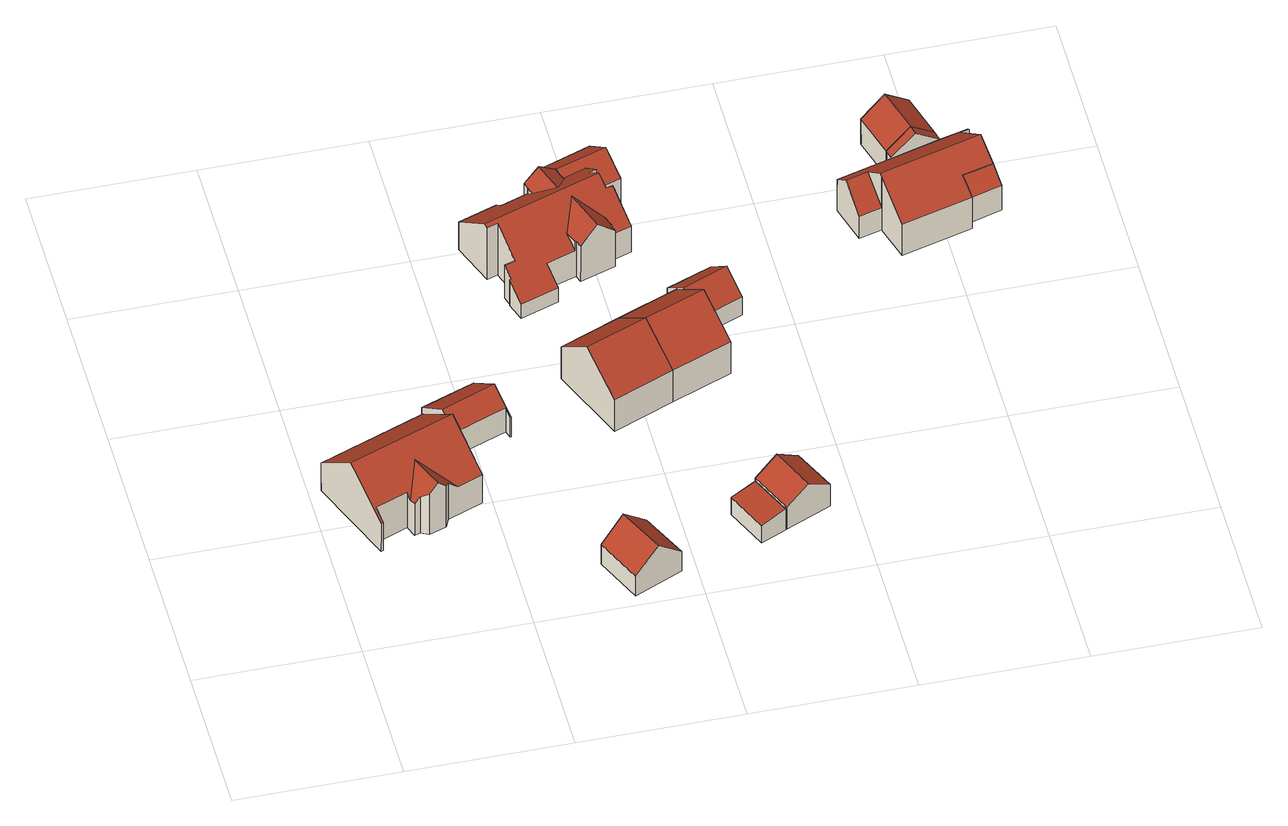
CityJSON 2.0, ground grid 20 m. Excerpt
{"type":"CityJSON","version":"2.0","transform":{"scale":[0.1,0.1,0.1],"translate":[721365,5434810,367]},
"CityObjects":{
"building1":{"type":"Building","attributes":{"Gemeindeschluessel":"09375181","HoeheDach":"378.600","HoeheGrund":"369.430","Methode":"2000","NiedrigsteTraufeDesGebaeudes":"373.780","Geometrietyp2DReferenz":"3000","measuredHeight":9.17,"function":"31001_1000","roofType":"3100"},"address":[{"Country":"Germany","Locality":"Pettendorf","ThoroughfareName":"Herwigstraße 2"}],"geometry":[{"type":"Solid","lod":"2","boundaries":[[[[0,1,2,3,4]],[[5,6,7,8,9]],[[10,11,12,13,14]],[[15,16,17,18]],[[19,5,9,20,21]],[[17,22,23,20,9,8,13,12,24,18]],[[16,25,26,22,17]],[[19,1,0,27,25,16,15,28,11,10,29,30,6,5]],[[3,23,22,26,31,4]],[[28,24,12,11]],[[27,31,26,25]],[[8,7,32,33,14,13]],[[0,4,31,27]],[[30,32,7,6]],[[19,21,2,1]],[[3,2,21,20,23]],[[29,10,14,33]],[[15,18,24,28]],[[29,33,32,30]]]],"semantics":{"surfaces":[{"type":"WallSurface","Flaeche":"15.451","Z_MAX":"7.460","Z_MAX_ASL":"376.890","Z_MIN":"0.000","Z_MIN_ASL":"369.430"},{"type":"WallSurface","Flaeche":"55.974","Z_MAX":"9.170","Z_MAX_ASL":"378.600","Z_MIN":"0.000","Z_MIN_ASL":"369.430"},{"type":"WallSurface","Flaeche":"81.172","Z_MAX":"9.170","Z_MAX_ASL":"378.600","Z_MIN":"0.000","Z_MIN_ASL":"369.430"},{"type":"WallSurface","Flaeche":"23.743","Z_MAX":"5.555","Z_MAX_ASL":"374.985","Z_MIN":"0.000","Z_MIN_ASL":"369.430"},{"type":"WallSurface","Flaeche":"21.876","Z_MAX":"5.701","Z_MAX_ASL":"375.131","Z_MIN":"0.000","Z_MIN_ASL":"369.430"},{"type":"RoofSurface","Dachneigung":"51.316","Dachorientierung":"159.134","Flaeche":"83.306","Z_MAX":"9.170","Z_MAX_ASL":"378.600","Z_MIN":"4.350","Z_MIN_ASL":"373.780"},{"type":"WallSurface","Flaeche":"7.676","Z_MAX":"5.555","Z_MAX_ASL":"374.985","Z_MIN":"0.000","Z_MIN_ASL":"369.430"},{"type":"GroundSurface","Flaeche":"163.588","Z_MAX":"0.000","Z_MAX_ASL":"369.430","Z_MIN":"0.000","Z_MIN_ASL":"369.430"},{"type":"RoofSurface","Dachneigung":"47.045","Dachorientierung":"249.064","Flaeche":"10.173","Z_MAX":"7.460","Z_MAX_ASL":"376.890","Z_MIN":"4.982","Z_MIN_ASL":"374.412"},{"type":"WallSurface","Flaeche":"1.553","Z_MAX":"4.353","Z_MAX_ASL":"373.783","Z_MIN":"0.000","Z_MIN_ASL":"369.430"},{"type":"WallSurface","Flaeche":"3.815","Z_MAX":"5.651","Z_MAX_ASL":"375.081","Z_MIN":"0.000","Z_MIN_ASL":"369.430"},{"type":"RoofSurface","Dachneigung":"51.323","Dachorientierung":"339.140","Flaeche":"106.896","Z_MAX":"9.170","Z_MAX_ASL":"378.600","Z_MIN":"4.390","Z_MIN_ASL":"373.820"},{"type":"WallSurface","Flaeche":"6.814","Z_MAX":"6.391","Z_MAX_ASL":"375.821","Z_MIN":"0.000","Z_MIN_ASL":"369.430"},{"type":"WallSurface","Flaeche":"25.172","Z_MAX":"7.719","Z_MAX_ASL":"377.149","Z_MIN":"0.000","Z_MIN_ASL":"369.430"},{"type":"WallSurface","Flaeche":"6.931","Z_MAX":"6.455","Z_MAX_ASL":"375.885","Z_MIN":"0.000","Z_MIN_ASL":"369.430"},{"type":"RoofSurface","Dachneigung":"47.053","Dachorientierung":"69.105","Flaeche":"10.472","Z_MAX":"7.460","Z_MAX_ASL":"376.890","Z_MIN":"4.354","Z_MIN_ASL":"373.784"},{"type":"WallSurface","Flaeche":"60.248","Z_MAX":"4.395","Z_MAX_ASL":"373.825","Z_MIN":"0.000","Z_MIN_ASL":"369.430"},{"type":"WallSurface","Flaeche":"7.421","Z_MAX":"5.550","Z_MAX_ASL":"374.980","Z_MIN":"0.000","Z_MIN_ASL":"369.430"},{"type":"WallSurface","Flaeche":"1.165","Z_MAX":"4.395","Z_MAX_ASL":"373.825","Z_MIN":"0.000","Z_MIN_ASL":"369.430"}],"values":[[0,1,2,3,4,5,6,7,8,9,10,11,12,13,14,15,16,17,18]]}}]},
"building2":{"type":"Building","attributes":{"Gemeindeschluessel":"09375181","HoeheDach":"375.250","HoeheGrund":"369.630","Methode":"2000","NiedrigsteTraufeDesGebaeudes":"372.088","Geometrietyp2DReferenz":"3000","measuredHeight":5.62,"function":"31001_2000","roofType":"3100"},"geometry":[{"type":"Solid","lod":"2","boundaries":[[[[34,35,36,37,38]],[[35,39,40,41,42,36]],[[38,37,43,44]],[[45,41,40,46]],[[44,45,46,47,34,38]],[[36,42,43,37]],[[47,39,35,34]],[[44,43,42,41,45]],[[46,40,39,47]]]],"semantics":{"surfaces":[{"type":"WallSurface","Flaeche":"27.759","Z_MAX":"5.620","Z_MAX_ASL":"375.250","Z_MIN":"0.000","Z_MIN_ASL":"369.630"},{"type":"RoofSurface","Dachneigung":"52.502","Dachorientierung":"159.090","Flaeche":"21.285","Z_MAX":"5.620","Z_MAX_ASL":"375.250","Z_MIN":"3.037","Z_MIN_ASL":"372.667"},{"type":"WallSurface","Flaeche":"17.379","Z_MAX":"2.458","Z_MAX_ASL":"372.088","Z_MIN":"0.000","Z_MIN_ASL":"369.630"},{"type":"WallSurface","Flaeche":"0.355","Z_MAX":"3.039","Z_MAX_ASL":"372.669","Z_MIN":"0.000","Z_MIN_ASL":"369.630"},{"type":"GroundSurface","Flaeche":"46.060","Z_MAX":"0.000","Z_MAX_ASL":"369.630","Z_MIN":"0.000","Z_MIN_ASL":"369.630"},{"type":"RoofSurface","Dachneigung":"52.488","Dachorientierung":"339.092","Flaeche":"36.777","Z_MAX":"5.620","Z_MAX_ASL":"375.250","Z_MIN":"2.458","Z_MIN_ASL":"372.088"},{"type":"WallSurface","Flaeche":"26.627","Z_MAX":"3.810","Z_MAX_ASL":"373.440","Z_MIN":"0.000","Z_MIN_ASL":"369.630"},{"type":"WallSurface","Flaeche":"31.201","Z_MAX":"5.620","Z_MAX_ASL":"375.250","Z_MIN":"0.000","Z_MIN_ASL":"369.630"},{"type":"WallSurface","Flaeche":"3.432","Z_MAX":"3.806","Z_MAX_ASL":"373.436","Z_MIN":"0.000","Z_MIN_ASL":"369.630"}],"values":[[0,1,2,3,4,5,6,7,8]]}}]},
"building3":{"type":"Building","attributes":{"Gemeindeschluessel":"09375181","HoeheDach":"374.106","HoeheGrund":"368.010","Methode":"1000","NiedrigsteTraufeDesGebaeudes":"371.101","Geometrietyp2DReferenz":"3000","measuredHeight":6.1,"function":"31001_2000","roofType":"3100"},"geometry":[{"type":"Solid","lod":"2","boundaries":[[[[48,49,50,51]],[[52,53,54,55]],[[56,52,55,57]],[[50,53,52,56,51]],[[49,54,53,50]],[[51,56,57,48]],[[48,57,55,54,49]]]],"semantics":{"surfaces":[{"type":"GroundSurface","Flaeche":"42.153","Z_MAX":"0.000","Z_MAX_ASL":"368.010","Z_MIN":"0.000","Z_MIN_ASL":"368.010"},{"type":"RoofSurface","Dachneigung":"47.395","Dachorientierung":"65.570","Flaeche":"28.625","Z_MAX":"6.096","Z_MAX_ASL":"374.106","Z_MIN":"3.109","Z_MIN_ASL":"371.119"},{"type":"RoofSurface","Dachneigung":"47.385","Dachorientierung":"245.575","Flaeche":"28.649","Z_MAX":"6.096","Z_MAX_ASL":"374.106","Z_MIN":"3.091","Z_MIN_ASL":"371.101"},{"type":"WallSurface","Flaeche":"29.954","Z_MAX":"6.096","Z_MAX_ASL":"374.106","Z_MIN":"0.000","Z_MIN_ASL":"368.010"},{"type":"WallSurface","Flaeche":"20.177","Z_MAX":"3.109","Z_MAX_ASL":"371.119","Z_MIN":"0.000","Z_MIN_ASL":"368.010"},{"type":"WallSurface","Flaeche":"20.109","Z_MAX":"3.116","Z_MAX_ASL":"371.126","Z_MIN":"0.000","Z_MIN_ASL":"368.010"},{"type":"WallSurface","Flaeche":"29.865","Z_MAX":"6.096","Z_MAX_ASL":"374.106","Z_MIN":"0.000","Z_MIN_ASL":"368.010"}],"values":[[0,1,2,3,4,5,6]]}}]},
"building4":{"type":"Building","attributes":{"Gemeindeschluessel":"09375181","HoeheDach":"377.970","HoeheGrund":"368.750","Methode":"2000","NiedrigsteTraufeDesGebaeudes":"373.790","Geometrietyp2DReferenz":"3000","measuredHeight":9.22,"function":"31001_1000","roofType":"3100"},"address":[{"Country":"Germany","Locality":"Pettendorf","ThoroughfareName":"Heidegasse 9a"}],"geometry":[{"type":"Solid","lod":"2","boundaries":[[[[58,59,60,61]],[[62,63,64,65]],[[61,60,64,63,66]],[[66,63,62,67]],[[65,64,60,59]],[[61,66,67,58]],[[67,62,65,59,58]]]],"semantics":{"surfaces":[{"type":"WallSurface","Flaeche":"40.539","Z_MAX":"5.040","Z_MAX_ASL":"373.790","Z_MIN":"0.000","Z_MIN_ASL":"368.750"},{"type":"RoofSurface","Dachneigung":"51.611","Dachorientierung":"160.241","Flaeche":"54.308","Z_MAX":"9.220","Z_MAX_ASL":"377.970","Z_MIN":"5.040","Z_MIN_ASL":"373.790"},{"type":"WallSurface","Flaeche":"75.241","Z_MAX":"9.220","Z_MAX_ASL":"377.970","Z_MIN":"0.000","Z_MIN_ASL":"368.750"},{"type":"WallSurface","Flaeche":"40.697","Z_MAX":"5.040","Z_MAX_ASL":"373.790","Z_MIN":"0.000","Z_MIN_ASL":"368.750"},{"type":"RoofSurface","Dachneigung":"51.611","Dachorientierung":"340.241","Flaeche":"54.200","Z_MAX":"9.220","Z_MAX_ASL":"377.970","Z_MIN":"5.039","Z_MIN_ASL":"373.790"},{"type":"GroundSurface","Flaeche":"85.050","Z_MAX":"0.000","Z_MAX_ASL":"368.750","Z_MIN":"0.000","Z_MIN_ASL":"368.750"},{"type":"WallSurface","Flaeche":"75.236","Z_MAX":"9.220","Z_MAX_ASL":"377.970","Z_MIN":"0.000","Z_MIN_ASL":"368.750"}],"values":[[0,1,2,3,4,5,6]]}}]},
"building5":{"type":"Building","attributes":{"Gemeindeschluessel":"09375181","HoeheDach":"370.484","HoeheGrund":"367.200","Methode":"2000","NiedrigsteTraufeDesGebaeudes":"369.859","Geometrietyp2DReferenz":"3000","measuredHeight":3.28,"function":"31001_2000","roofType":"2100"},"geometry":[{"type":"Solid","lod":"2","boundaries":[[[[68,69,70,71]],[[71,72,73,68]],[[69,74,75,70]],[[72,75,74,73]],[[71,70,75,72]],[[73,74,69,68]]]],"semantics":{"surfaces":[{"type":"WallSurface","Flaeche":"15.445","Z_MAX":"2.659","Z_MAX_ASL":"369.859","Z_MIN":"0.000","Z_MIN_ASL":"367.200"},{"type":"GroundSurface","Flaeche":"19.332","Z_MAX":"0.000","Z_MAX_ASL":"367.200","Z_MIN":"0.000","Z_MIN_ASL":"367.200"},{"type":"RoofSurface","Dachneigung":"79.503","Dachorientierung":"246.141","Flaeche":"19.661","Z_MAX":"3.284","Z_MAX_ASL":"370.484","Z_MIN":"2.659","Z_MIN_ASL":"369.859"},{"type":"WallSurface","Flaeche":"18.702","Z_MAX":"3.284","Z_MAX_ASL":"370.484","Z_MIN":"0.000","Z_MIN_ASL":"367.200"},{"type":"WallSurface","Flaeche":"10.037","Z_MAX":"3.284","Z_MAX_ASL":"370.484","Z_MIN":"0.000","Z_MIN_ASL":"367.200"},{"type":"WallSurface","Flaeche":"9.927","Z_MAX":"3.279","Z_MAX_ASL":"370.479","Z_MIN":"0.000","Z_MIN_ASL":"367.200"}],"values":[[0,1,2,3,4,5]]}}]},
"building6":{"type":"Building","attributes":{"Gemeindeschluessel":"09375181","HoeheDach":"379.020","HoeheGrund":"370.510","Methode":"2000","NiedrigsteTraufeDesGebaeudes":"372.713","Geometrietyp2DReferenz":"3000","measuredHeight":8.51,"function":"31001_1000","roofType":"3100"},"address":[{"Country":"Germany","Locality":"Pettendorf","ThoroughfareName":"Heidegasse 11"}],"geometry":[{"type":"Solid","lod":"2","boundaries":[[[[76,77,78,79,80,81]],[[82,83,84,85]],[[86,87,88,89,90,91]],[[92,93,94,95,96,97,98,79,78,99,100,101,82,85,102,103,104,105,106,107,108,109,110,111,112,113]],[[114,115,116]],[[96,95,117,118,89,88]],[[93,92,119,120,121]],[[105,104,122,123,124]],[[105,124,125,106]],[[126,127,128]],[[99,129,130,100]],[[101,131,83,82]],[[116,132,133]],[[78,77,129,99]],[[134,135,136]],[[103,137,122,104]],[[98,138,80,79]],[[113,112,139,140,141]],[[140,132,116,115,126,128,141]],[[76,81,142]],[[86,91,142,81,80,138]],[[100,130,131,101]],[[85,84,143,102]],[[108,144,145,109]],[[110,109,145,146,133]],[[90,89,118]],[[102,143,137,103]],[[120,119,127,126,115,114,147,134,136,148,125,124,123]],[[76,142,91,90,118,117,149,121,120,123,122,137,143,84,83,131,130,129,77]],[[98,97,87,86,138]],[[94,149,117,95]],[[147,114,116,133,146]],[[93,121,149,94]],[[108,107,148,136,135,144]],[[96,88,87,97]],[[106,125,148,107]],[[140,139,150,133,132]],[[110,133,150,111]],[[147,146,145,144,135,134]],[[92,113,141,128,127,119]],[[111,150,139,112]]]],"semantics":{"surfaces":[{"type":"WallSurface","Flaeche":"15.822","Z_MAX":"5.586","Z_MAX_ASL":"376.096","Z_MIN":"-0.000","Z_MIN_ASL":"370.510"},{"type":"WallSurface","Flaeche":"6.419","Z_MAX":"5.252","Z_MAX_ASL":"375.762","Z_MIN":"-0.000","Z_MIN_ASL":"370.510"},{"type":"RoofSurface","Dachneigung":"47.829","Dachorientierung":"73.166","Flaeche":"13.474","Z_MAX":"7.760","Z_MAX_ASL":"378.270","Z_MIN":"5.510","Z_MIN_ASL":"376.020"},{"type":"GroundSurface","Flaeche":"211.776","Z_MAX":"-0.000","Z_MAX_ASL":"370.510","Z_MIN":"-0.000","Z_MIN_ASL":"370.510"},{"type":"WallSurface","Flaeche":"0.221","Z_MAX":"5.750","Z_MAX_ASL":"376.260","Z_MIN":"5.340","Z_MIN_ASL":"375.850"},{"type":"WallSurface","Flaeche":"11.705","Z_MAX":"5.722","Z_MAX_ASL":"376.232","Z_MIN":"-0.000","Z_MIN_ASL":"370.510"},{"type":"WallSurface","Flaeche":"26.957","Z_MAX":"8.510","Z_MAX_ASL":"379.020","Z_MIN":"-0.000","Z_MIN_ASL":"370.510"},{"type":"WallSurface","Flaeche":"38.472","Z_MAX":"8.510","Z_MAX_ASL":"379.020","Z_MIN":"-0.000","Z_MIN_ASL":"370.510"},{"type":"WallSurface","Flaeche":"21.431","Z_MAX":"4.264","Z_MAX_ASL":"374.774","Z_MIN":"-0.000","Z_MIN_ASL":"370.510"},{"type":"WallSurface","Flaeche":"3.479","Z_MAX":"7.006","Z_MAX_ASL":"377.516","Z_MIN":"3.759","Z_MIN_ASL":"374.269"},{"type":"WallSurface","Flaeche":"10.985","Z_MAX":"2.204","Z_MAX_ASL":"372.714","Z_MIN":"-0.000","Z_MIN_ASL":"370.510"},{"type":"WallSurface","Flaeche":"0.393","Z_MAX":"4.141","Z_MAX_ASL":"374.651","Z_MIN":"-0.000","Z_MIN_ASL":"370.510"},{"type":"WallSurface","Flaeche":"0.165","Z_MAX":"6.110","Z_MAX_ASL":"376.620","Z_MIN":"5.750","Z_MIN_ASL":"376.260"},{"type":"WallSurface","Flaeche":"7.492","Z_MAX":"4.127","Z_MAX_ASL":"374.637","Z_MIN":"-0.000","Z_MIN_ASL":"370.510"},{"type":"WallSurface","Flaeche":"0.323","Z_MAX":"5.750","Z_MAX_ASL":"376.260","Z_MIN":"5.042","Z_MIN_ASL":"375.552"},{"type":"WallSurface","Flaeche":"11.261","Z_MAX":"8.164","Z_MAX_ASL":"378.675","Z_MIN":"-0.000","Z_MIN_ASL":"370.510"},{"type":"WallSurface","Flaeche":"5.529","Z_MAX":"5.586","Z_MAX_ASL":"376.096","Z_MIN":"-0.000","Z_MIN_ASL":"370.510"},{"type":"WallSurface","Flaeche":"31.746","Z_MAX":"6.110","Z_MAX_ASL":"376.620","Z_MIN":"-0.000","Z_MIN_ASL":"370.510"},{"type":"RoofSurface","Dachneigung":"53.549","Dachorientierung":"163.145","Flaeche":"17.192","Z_MAX":"6.110","Z_MAX_ASL":"376.620","Z_MIN":"3.756","Z_MIN_ASL":"374.266"},{"type":"WallSurface","Flaeche":"1.219","Z_MAX":"5.510","Z_MAX_ASL":"376.021","Z_MIN":"4.102","Z_MIN_ASL":"374.612"},{"type":"RoofSurface","Dachneigung":"47.833","Dachorientierung":"253.162","Flaeche":"13.661","Z_MAX":"7.760","Z_MAX_ASL":"378.270","Z_MIN":"5.510","Z_MIN_ASL":"376.020"},{"type":"WallSurface","Flaeche":"7.553","Z_MAX":"4.139","Z_MAX_ASL":"374.649","Z_MIN":"-0.000","Z_MIN_ASL":"370.510"},{"type":"WallSurface","Flaeche":"7.243","Z_MAX":"5.252","Z_MAX_ASL":"375.762","Z_MIN":"-0.000","Z_MIN_ASL":"370.510"},{"type":"WallSurface","Flaeche":"5.824","Z_MAX":"5.808","Z_MAX_ASL":"376.318","Z_MIN":"-0.000","Z_MIN_ASL":"370.510"},{"type":"WallSurface","Flaeche":"27.871","Z_MAX":"7.370","Z_MAX_ASL":"377.880","Z_MIN":"-0.000","Z_MIN_ASL":"370.510"},{"type":"WallSurface","Flaeche":"1.220","Z_MAX":"5.510","Z_MAX_ASL":"376.020","Z_MIN":"4.102","Z_MIN_ASL":"374.612"},{"type":"WallSurface","Flaeche":"24.041","Z_MAX":"8.164","Z_MAX_ASL":"378.674","Z_MIN":"-0.000","Z_MIN_ASL":"370.510"},{"type":"RoofSurface","Dachneigung":"52.161","Dachorientierung":"343.141","Flaeche":"83.559","Z_MAX":"8.510","Z_MAX_ASL":"379.020","Z_MIN":"4.263","Z_MIN_ASL":"374.773"},{"type":"RoofSurface","Dachneigung":"50.885","Dachorientierung":"163.119","Flaeche":"99.714","Z_MAX":"8.510","Z_MAX_ASL":"379.020","Z_MIN":"2.203","Z_MIN_ASL":"372.713"},{"type":"WallSurface","Flaeche":"31.221","Z_MAX":"7.760","Z_MAX_ASL":"378.270","Z_MIN":"-0.000","Z_MIN_ASL":"370.510"},{"type":"WallSurface","Flaeche":"22.225","Z_MAX":"7.277","Z_MAX_ASL":"377.788","Z_MIN":"-0.000","Z_MIN_ASL":"370.510"},{"type":"RoofSurface","Dachneigung":"52.969","Dachorientierung":"73.166","Flaeche":"7.956","Z_MAX":"7.370","Z_MAX_ASL":"377.880","Z_MIN":"5.750","Z_MIN_ASL":"376.260"},{"type":"WallSurface","Flaeche":"6.309","Z_MAX":"7.279","Z_MAX_ASL":"377.789","Z_MIN":"-0.000","Z_MIN_ASL":"370.510"},{"type":"WallSurface","Flaeche":"18.653","Z_MAX":"5.808","Z_MAX_ASL":"376.318","Z_MIN":"-0.000","Z_MIN_ASL":"370.510"},{"type":"WallSurface","Flaeche":"5.738","Z_MAX":"5.722","Z_MAX_ASL":"376.232","Z_MIN":"-0.000","Z_MIN_ASL":"370.510"},{"type":"WallSurface","Flaeche":"4.665","Z_MAX":"5.041","Z_MAX_ASL":"375.552","Z_MIN":"-0.000","Z_MIN_ASL":"370.510"},{"type":"RoofSurface","Dachneigung":"51.771","Dachorientierung":"343.131","Flaeche":"27.821","Z_MAX":"6.110","Z_MAX_ASL":"376.620","Z_MIN":"3.478","Z_MIN_ASL":"373.988"},{"type":"WallSurface","Flaeche":"13.920","Z_MAX":"5.834","Z_MAX_ASL":"376.344","Z_MIN":"-0.000","Z_MIN_ASL":"370.510"},{"type":"RoofSurface","Dachneigung":"52.972","Dachorientierung":"253.172","Flaeche":"7.861","Z_MAX":"7.370","Z_MAX_ASL":"377.880","Z_MIN":"5.750","Z_MIN_ASL":"376.260"},{"type":"WallSurface","Flaeche":"18.970","Z_MAX":"7.006","Z_MAX_ASL":"377.516","Z_MIN":"-0.000","Z_MIN_ASL":"370.510"},{"type":"WallSurface","Flaeche":"22.755","Z_MAX":"3.479","Z_MAX_ASL":"373.989","Z_MIN":"-0.000","Z_MIN_ASL":"370.510"}],"values":[[0,1,2,3,4,5,6,7,8,9,10,11,12,13,14,15,16,17,18,19,20,21,22,23,24,25,26,27,28,29,30,31,32,33,34,35,36,37,38,39,40]]}}]},
"building7":{"type":"Building","attributes":{"Gemeindeschluessel":"09375181","HoeheDach":"377.970","HoeheGrund":"368.820","Methode":"2000","NiedrigsteTraufeDesGebaeudes":"373.786","Geometrietyp2DReferenz":"3000","measuredHeight":9.15,"function":"31001_1000","roofType":"3100"},"address":[{"Country":"Germany","Locality":"Pettendorf","ThoroughfareName":"Heidegasse 9"}],"geometry":[{"type":"Solid","lod":"2","boundaries":[[[[61,60,151,152]],[[153,154,155,156,157]],[[64,155,154,151,60]],[[157,156,63,66]],[[66,63,64,60,61]],[[153,157,66,61,152]],[[152,151,154,153]],[[63,156,155,64]]]],"semantics":{"surfaces":[{"type":"WallSurface","Flaeche":"39.792","Z_MAX":"4.971","Z_MAX_ASL":"373.791","Z_MIN":"-0.000","Z_MIN_ASL":"368.820"},{"type":"WallSurface","Flaeche":"44.594","Z_MAX":"9.150","Z_MAX_ASL":"377.970","Z_MIN":"-0.000","Z_MIN_ASL":"368.820"},{"type":"RoofSurface","Dachneigung":"51.600","Dachorientierung":"340.255","Flaeche":"53.939","Z_MAX":"9.150","Z_MAX_ASL":"377.970","Z_MIN":"4.966","Z_MIN_ASL":"373.786"},{"type":"WallSurface","Flaeche":"39.864","Z_MAX":"4.970","Z_MAX_ASL":"373.790","Z_MIN":"-0.000","Z_MIN_ASL":"368.820"},{"type":"WallSurface","Flaeche":"74.493","Z_MAX":"9.150","Z_MAX_ASL":"377.970","Z_MIN":"-0.000","Z_MIN_ASL":"368.820"},{"type":"GroundSurface","Flaeche":"84.565","Z_MAX":"-0.000","Z_MAX_ASL":"368.820","Z_MIN":"-0.000","Z_MIN_ASL":"368.820"},{"type":"WallSurface","Flaeche":"29.869","Z_MAX":"8.489","Z_MAX_ASL":"377.309","Z_MIN":"-0.000","Z_MIN_ASL":"368.820"},{"type":"RoofSurface","Dachneigung":"51.599","Dachorientierung":"160.255","Flaeche":"53.967","Z_MAX":"9.150","Z_MAX_ASL":"377.970","Z_MIN":"4.970","Z_MIN_ASL":"373.790"}],"values":[[0,1,2,3,4,5,6,7]]}}]},
"building8":{"type":"Building","attributes":{"Gemeindeschluessel":"09375181","HoeheDach":"372.972","HoeheGrund":"367.570","Methode":"1000","NiedrigsteTraufeDesGebaeudes":"370.951","Geometrietyp2DReferenz":"3000","measuredHeight":5.4,"function":"31001_2000","roofType":"3100"},"geometry":[{"type":"Solid","lod":"2","boundaries":[[[[158,159,160,161,162]],[[163,164,165,166,167]],[[168,166,165,160,159]],[[165,164,161,160]],[[158,162,163,167,169]],[[167,166,168,169]],[[162,161,164,163]],[[169,168,159,158]]]],"semantics":{"surfaces":[{"type":"WallSurface","Flaeche":"27.000","Z_MAX":"5.402","Z_MAX_ASL":"372.972","Z_MIN":"0.000","Z_MIN_ASL":"367.570"},{"type":"WallSurface","Flaeche":"27.005","Z_MAX":"5.402","Z_MAX_ASL":"372.972","Z_MIN":"0.000","Z_MIN_ASL":"367.570"},{"type":"RoofSurface","Dachneigung":"56.692","Dachorientierung":"246.454","Flaeche":"21.961","Z_MAX":"5.402","Z_MAX_ASL":"372.972","Z_MIN":"3.382","Z_MIN_ASL":"370.952"},{"type":"RoofSurface","Dachneigung":"56.678","Dachorientierung":"66.454","Flaeche":"21.901","Z_MAX":"5.402","Z_MAX_ASL":"372.972","Z_MIN":"3.381","Z_MIN_ASL":"370.951"},{"type":"GroundSurface","Flaeche":"36.653","Z_MAX":"0.000","Z_MAX_ASL":"367.570","Z_MIN":"0.000","Z_MIN_ASL":"367.570"},{"type":"WallSurface","Flaeche":"0.942","Z_MAX":"3.382","Z_MAX_ASL":"370.952","Z_MIN":"0.000","Z_MIN_ASL":"367.570"},{"type":"WallSurface","Flaeche":"20.109","Z_MAX":"3.382","Z_MAX_ASL":"370.952","Z_MIN":"0.000","Z_MIN_ASL":"367.570"},{"type":"WallSurface","Flaeche":"19.274","Z_MAX":"3.382","Z_MAX_ASL":"370.952","Z_MIN":"0.000","Z_MIN_ASL":"367.570"}],"values":[[0,1,2,3,4,5,6,7]]}}]},
"building9":{"type":"Building","attributes":{"Gemeindeschluessel":"09375181","HoeheDach":"375.076","HoeheGrund":"369.770","Methode":"1000","NiedrigsteTraufeDesGebaeudes":"372.632","Geometrietyp2DReferenz":"3000","measuredHeight":5.31,"function":"31001_2000","roofType":"3100"},"geometry":[{"type":"Solid","lod":"2","boundaries":[[[[170,171,172,173]],[[174,175,176,170,173]],[[175,177,178,176]],[[178,177,179,180]],[[173,172,181,174]],[[176,178,180,171,170]],[[171,180,179,181,172]],[[174,181,179,177,175]]]],"semantics":{"surfaces":[{"type":"WallSurface","Flaeche":"5.829","Z_MAX":"4.189","Z_MAX_ASL":"373.959","Z_MIN":"0.000","Z_MIN_ASL":"369.770"},{"type":"GroundSurface","Flaeche":"36.897","Z_MAX":"0.000","Z_MAX_ASL":"369.770","Z_MIN":"0.000","Z_MIN_ASL":"369.770"},{"type":"WallSurface","Flaeche":"17.343","Z_MAX":"2.869","Z_MAX_ASL":"372.639","Z_MIN":"0.000","Z_MIN_ASL":"369.770"},{"type":"RoofSurface","Dachneigung":"51.325","Dachorientierung":"157.746","Flaeche":"23.636","Z_MAX":"5.306","Z_MAX_ASL":"375.076","Z_MIN":"2.862","Z_MIN_ASL":"372.632"},{"type":"WallSurface","Flaeche":"17.362","Z_MAX":"2.867","Z_MAX_ASL":"372.637","Z_MIN":"0.000","Z_MIN_ASL":"369.770"},{"type":"WallSurface","Flaeche":"19.068","Z_MAX":"5.306","Z_MAX_ASL":"375.076","Z_MIN":"0.000","Z_MIN_ASL":"369.770"},{"type":"RoofSurface","Dachneigung":"51.326","Dachorientierung":"337.746","Flaeche":"23.624","Z_MAX":"5.306","Z_MAX_ASL":"375.076","Z_MIN":"2.867","Z_MIN_ASL":"372.637"},{"type":"WallSurface","Flaeche":"24.921","Z_MAX":"5.306","Z_MAX_ASL":"375.076","Z_MIN":"0.000","Z_MIN_ASL":"369.770"}],"values":[[0,1,2,3,4,5,6,7]]}}]},
"building10":{"type":"Building","attributes":{"Gemeindeschluessel":"09375181","HoeheDach":"377.211","HoeheGrund":"368.487","Methode":"2000","NiedrigsteTraufeDesGebaeudes":"372.037","Geometrietyp2DReferenz":"3000","measuredHeight":8.72,"function":"31001_1000","roofType":"3100"},"address":[{"Country":"Germany","Locality":"Pettendorf","ThoroughfareName":"Heidegasse 18"}],"geometry":[{"type":"Solid","lod":"2","boundaries":[[[[182,183,184,185]],[[186,187,188,189,190]],[[191,192,193,194,190,189,195,196,197,198]],[[199,200,183,182]],[[193,192,201,202]],[[203,204,200,199]],[[195,189,188,205]],[[203,206,198,197,204]],[[201,192,191,207]],[[191,198,206,207]],[[208,184,183,200,204,197,196]],[[190,194,209,186]],[[195,205,208,196]],[[187,186,209,202,201,207,206,203,199,182,185,210]],[[185,184,208,210]],[[187,210,208,205,188]],[[209,194,193,202]]]],"semantics":{"surfaces":[{"type":"WallSurface","Flaeche":"44.687","Z_MAX":"4.934","Z_MAX_ASL":"373.421","Z_MIN":"0.000","Z_MIN_ASL":"368.487"},{"type":"WallSurface","Flaeche":"27.461","Z_MAX":"6.473","Z_MAX_ASL":"374.960","Z_MIN":"0.000","Z_MIN_ASL":"368.487"},{"type":"RoofSurface","Dachneigung":"52.603","Dachorientierung":"344.413","Flaeche":"88.777","Z_MAX":"8.724","Z_MAX_ASL":"377.211","Z_MIN":"4.930","Z_MIN_ASL":"373.417"},{"type":"WallSurface","Flaeche":"12.313","Z_MAX":"6.569","Z_MAX_ASL":"375.056","Z_MIN":"0.000","Z_MIN_ASL":"368.487"},{"type":"WallSurface","Flaeche":"17.791","Z_MAX":"4.930","Z_MAX_ASL":"373.417","Z_MIN":"0.000","Z_MIN_ASL":"368.487"},{"type":"WallSurface","Flaeche":"25.591","Z_MAX":"6.569","Z_MAX_ASL":"375.056","Z_MIN":"0.000","Z_MIN_ASL":"368.487"},{"type":"RoofSurface","Dachneigung":"47.528","Dachorientierung":"164.420","Flaeche":"12.310","Z_MAX":"6.473","Z_MAX_ASL":"374.960","Z_MIN":"3.550","Z_MIN_ASL":"372.037"},{"type":"WallSurface","Flaeche":"53.375","Z_MAX":"8.724","Z_MAX_ASL":"377.211","Z_MIN":"0.000","Z_MIN_ASL":"368.487"},{"type":"WallSurface","Flaeche":"2.090","Z_MAX":"5.243","Z_MAX_ASL":"373.730","Z_MIN":"0.000","Z_MIN_ASL":"368.487"},{"type":"WallSurface","Flaeche":"5.613","Z_MAX":"5.246","Z_MAX_ASL":"373.733","Z_MIN":"0.000","Z_MIN_ASL":"368.487"},{"type":"RoofSurface","Dachneigung":"52.616","Dachorientierung":"164.440","Flaeche":"70.318","Z_MAX":"8.724","Z_MAX_ASL":"377.211","Z_MIN":"4.933","Z_MIN_ASL":"373.420"},{"type":"WallSurface","Flaeche":"34.579","Z_MAX":"4.935","Z_MAX_ASL":"373.422","Z_MIN":"0.000","Z_MIN_ASL":"368.487"},{"type":"WallSurface","Flaeche":"8.514","Z_MAX":"8.722","Z_MAX_ASL":"377.209","Z_MIN":"3.550","Z_MIN_ASL":"372.037"},{"type":"GroundSurface","Flaeche":"135.482","Z_MAX":"0.000","Z_MAX_ASL":"368.487","Z_MIN":"0.000","Z_MIN_ASL":"368.487"},{"type":"WallSurface","Flaeche":"31.692","Z_MAX":"8.531","Z_MAX_ASL":"377.018","Z_MIN":"0.000","Z_MIN_ASL":"368.487"},{"type":"WallSurface","Flaeche":"10.515","Z_MAX":"8.531","Z_MAX_ASL":"377.018","Z_MIN":"0.000","Z_MIN_ASL":"368.487"},{"type":"WallSurface","Flaeche":"30.940","Z_MAX":"4.935","Z_MAX_ASL":"373.422","Z_MIN":"0.000","Z_MIN_ASL":"368.487"}],"values":[[0,1,2,3,4,5,6,7,8,9,10,11,12,13,14,15,16]]}}]},
"building11":{"type":"Building","attributes":{"Gemeindeschluessel":"09375181","HoeheDach":"375.856","HoeheGrund":"369.612","Methode":"2000","NiedrigsteTraufeDesGebaeudes":"373.519","Geometrietyp2DReferenz":"3000","measuredHeight":6.24,"function":"51009_1610","roofType":"3100"},"geometry":[{"type":"Solid","lod":"2","boundaries":[[[[211,212,213,214]],[[215,216,217,218]],[[211,219,218,217,212]],[[212,217,216,213]],[[213,216,215,220,214]],[[220,215,218,219]],[[214,220,219,211]]]],"semantics":{"surfaces":[{"type":"GroundSurface","Flaeche":"7.981","Z_MAX":"0.000","Z_MAX_ASL":"369.612","Z_MIN":"0.000","Z_MIN_ASL":"369.612"},{"type":"RoofSurface","Dachneigung":"53.308","Dachorientierung":"74.233","Flaeche":"5.007","Z_MAX":"6.244","Z_MAX_ASL":"375.856","Z_MIN":"3.908","Z_MIN_ASL":"373.520"},{"type":"WallSurface","Flaeche":"31.829","Z_MAX":"6.244","Z_MAX_ASL":"375.856","Z_MIN":"0.000","Z_MIN_ASL":"369.612"},{"type":"WallSurface","Flaeche":"5.035","Z_MAX":"3.908","Z_MAX_ASL":"373.520","Z_MIN":"0.000","Z_MIN_ASL":"369.612"},{"type":"WallSurface","Flaeche":"31.835","Z_MAX":"6.244","Z_MAX_ASL":"375.856","Z_MIN":"0.000","Z_MIN_ASL":"369.612"},{"type":"RoofSurface","Dachneigung":"53.314","Dachorientierung":"254.236","Flaeche":"4.947","Z_MAX":"6.244","Z_MAX_ASL":"375.856","Z_MIN":"3.907","Z_MIN_ASL":"373.519"},{"type":"WallSurface","Flaeche":"4.911","Z_MAX":"3.908","Z_MAX_ASL":"373.520","Z_MIN":"0.000","Z_MIN_ASL":"369.612"}],"values":[[0,1,2,3,4,5,6]]}}]},
"building12":{"type":"Building","attributes":{"Gemeindeschluessel":"09375181","HoeheDach":"375.859","HoeheGrund":"369.520","Methode":"1000","NiedrigsteTraufeDesGebaeudes":"373.483","Geometrietyp2DReferenz":"3000","measuredHeight":6.34,"function":"31001_2000","roofType":"3100"},"geometry":[{"type":"Solid","lod":"2","boundaries":[[[[221,222,223,224]],[[221,225,226,227,222]],[[223,217,218,219,224]],[[219,218,226,225]],[[218,217,227,226]],[[222,227,217,223]],[[224,219,225,221]]]],"semantics":{"surfaces":[{"type":"GroundSurface","Flaeche":"37.205","Z_MAX":"0.000","Z_MAX_ASL":"369.520","Z_MIN":"0.000","Z_MIN_ASL":"369.520"},{"type":"WallSurface","Flaeche":"32.247","Z_MAX":"6.339","Z_MAX_ASL":"375.859","Z_MIN":"0.000","Z_MIN_ASL":"369.520"},{"type":"WallSurface","Flaeche":"32.304","Z_MAX":"6.339","Z_MAX_ASL":"375.859","Z_MIN":"0.000","Z_MIN_ASL":"369.520"},{"type":"RoofSurface","Dachneigung":"52.861","Dachorientierung":"254.568","Flaeche":"23.394","Z_MAX":"6.339","Z_MAX_ASL":"375.859","Z_MIN":"3.967","Z_MIN_ASL":"373.487"},{"type":"RoofSurface","Dachneigung":"52.865","Dachorientierung":"74.565","Flaeche":"23.274","Z_MAX":"6.339","Z_MAX_ASL":"375.859","Z_MIN":"3.963","Z_MIN_ASL":"373.483"},{"type":"WallSurface","Flaeche":"23.458","Z_MAX":"3.973","Z_MAX_ASL":"373.493","Z_MIN":"0.000","Z_MIN_ASL":"369.520"},{"type":"WallSurface","Flaeche":"23.679","Z_MAX":"3.967","Z_MAX_ASL":"373.487","Z_MIN":"0.000","Z_MIN_ASL":"369.520"}],"values":[[0,1,2,3,4,5,6]]}}]},
"building13":{"type":"Building","attributes":{"Gemeindeschluessel":"09375181","HoeheDach":"375.051","HoeheGrund":"369.530","Methode":"2000","NiedrigsteTraufeDesGebaeudes":"373.382","Geometrietyp2DReferenz":"3000","measuredHeight":5.52,"function":"51009_1610","roofType":"2100"},"geometry":[{"type":"Solid","lod":"2","boundaries":[[[[228,204,229,230]],[[183,229,204,200]],[[231,183,200,232]],[[232,200,204,228]],[[230,229,183,231]],[[232,228,230,231]]]],"semantics":{"surfaces":[{"type":"WallSurface","Flaeche":"9.990","Z_MAX":"5.521","Z_MAX_ASL":"375.051","Z_MIN":"0.000","Z_MIN_ASL":"369.530"},{"type":"RoofSurface","Dachneigung":"52.175","Dachorientierung":"164.499","Flaeche":"10.531","Z_MAX":"5.521","Z_MAX_ASL":"375.051","Z_MIN":"3.852","Z_MIN_ASL":"373.382"},{"type":"WallSurface","Flaeche":"10.075","Z_MAX":"5.521","Z_MAX_ASL":"375.051","Z_MIN":"0.000","Z_MIN_ASL":"369.530"},{"type":"WallSurface","Flaeche":"21.485","Z_MAX":"5.521","Z_MAX_ASL":"375.051","Z_MIN":"0.000","Z_MIN_ASL":"369.530"},{"type":"WallSurface","Flaeche":"15.007","Z_MAX":"3.869","Z_MAX_ASL":"373.399","Z_MIN":"0.000","Z_MIN_ASL":"369.530"},{"type":"GroundSurface","Flaeche":"8.319","Z_MAX":"0.000","Z_MAX_ASL":"369.530","Z_MIN":"0.000","Z_MIN_ASL":"369.530"}],"values":[[0,1,2,3,4,5]]}}]}
},
"vertices":[
[113,144,24],[134,152,24],[134,152,89],[124,149,99],[113,144,88],[183,180,24],[155,253,24],[155,253,101],[162,236,116],[183,180,68],[10,242,24],[53,130,24],[53,130,68],[31,186,116],[10,242,68],[51,145,24],[91,161,24],[91,161,80],[51,145,80],[139,163,24],[152,168,68],[139,163,81],[93,154,74],[107,192,99],[56,131,68],[96,147,24],[96,147,74],[103,149,24],[56,131,24],[138,291,24],[141,292,24],[103,149,81],[141,292,68],[138,291,68],
[169,258,26],[169,258,64],[161,280,82],[146,319,51],[146,319,26],[235,283,64],[238,274,57],[239,274,57],[227,306,82],[212,344,51],[212,344,26],[239,274,26],[238,274,26],[235,283,26],
[294,66,10],[353,93,10],[380,34,10],[320,7,10],[350,20,71],[380,34,41],[353,93,41],[323,79,71],[320,7,41],[294,66,41],
[318,361,18],[318,361,68],[392,391,68],[392,391,18],[357,263,68],[432,294,68],[412,342,110],[337,312,110],[432,294,18],[357,263,18],
[481,65,2],[481,65,29],[458,118,29],[458,118,2],[489,131,2],[512,79,2],[512,79,35],[489,131,35],
[368,500,76],[332,488,76],[332,488,35],[369,500,35],[369,500,91],[368,500,90],[286,472,35],[286,472,77],[282,485,88],[282,485,35],[394,499,113],[416,506,92],[412,515,92],[415,516,90],[409,533,90],[376,551,113],[406,591,35],[418,559,35],[426,561,35],[439,524,35],[412,515,35],[416,506,35],[372,491,35],[340,465,35],[293,449,35],[285,472,35],[295,489,35],[283,523,35],[270,519,35],[250,574,35],[298,591,35],[301,581,35],[336,594,35],[333,603,35],[373,617,35],[363,645,35],[425,667,35],[446,605,35],[379,599,93],[377,604,89],[375,609,93],[439,524,76],[415,516,76],[406,591,105],[413,573,120],[418,559,108],[270,519,117],[268,523,120],[250,574,78],[298,591,78],[408,615,89],[415,594,105],[415,594,73],[340,465,57],[293,449,57],[285,472,76],[374,614,96],[373,617,93],[338,585,93],[335,593,93],[335,593,86],[283,523,117],[372,491,91],[425,667,70],[436,635,96],[446,605,73],[362,516,90],[295,489,88],[336,594,93],[333,603,93],[352,610,109],[365,572,109],[301,581,86],[426,561,108],[363,645,70],
[467,421,68],[467,421,18],[483,380,18],[483,380,103],[487,372,110],[507,324,68],[507,324,18],
[489,131,6],[489,131,40],[517,143,60],[545,155,40],[545,155,6],[569,101,6],[569,101,40],[541,88,60],[513,76,40],[513,76,6],[512,79,40],[512,79,6],
[467,421,28],[467,421,70],[460,437,56],[460,437,28],[516,459,28],[539,403,28],[483,380,28],[539,403,56],[483,380,56],[528,431,81],[472,408,81],[516,459,56],
[828,491,15],[828,491,64],[741,467,64],[741,467,15],[686,555,15],[700,505,15],[700,505,50],[692,535,80],[686,555,64],[850,596,67],[849,600,64],[814,591,64],[754,574,64],[719,543,80],[727,515,102],[852,550,102],[840,593,67],[822,512,15],[822,512,81],[849,600,15],[814,591,15],[860,522,15],[860,522,81],[728,512,50],[840,593,15],[850,596,15],[728,512,100],[754,574,15],[728,512,15],
[751,586,26],[811,603,26],[814,591,26],[754,574,26],[784,582,89],[814,591,65],[811,603,65],[781,594,89],[751,586,65],[754,574,65],
[735,643,25],[795,660,25],[811,603,25],[751,586,25],[735,643,65],[765,652,89],[795,660,65],
[860,522,25],[865,502,64],[865,502,25],[828,491,25],[822,512,25]
]}
